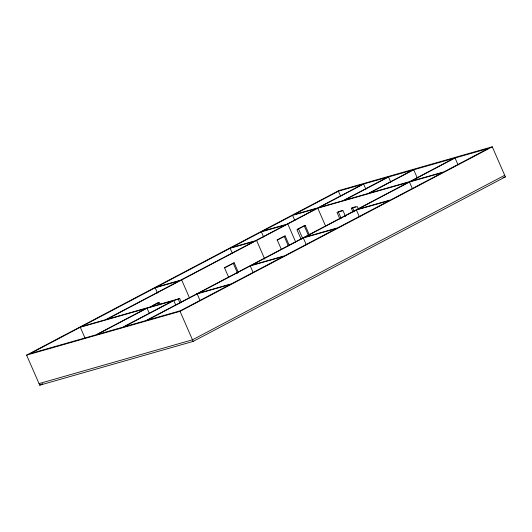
<?xml version="1.0" encoding="UTF-8"?>
<svg xmlns="http://www.w3.org/2000/svg" width="532" height="532" viewBox="0 0 532 532"><rect width="100%" height="100%" fill="white"/><g stroke="black" fill="none" stroke-linecap="round" stroke-linejoin="round"><path stroke-width="0.8" d="M26.6 355.13L338.824 190.596L492.266 146.805L505.4 176.87L193.176 341.404L39.734 385.195L26.6 355.13L180.042 311.34L492.266 146.805M156.461 287.094L180.634 280.198L254.316 241.368L230.143 248.264L30.324 353.567L96.093 334.801L146.047 308.474L80.279 327.24L84.861 337.734M261.365 231.812L231.393 247.606L255.566 240.71L285.538 224.916L261.365 231.812L263.659 237.059M292.587 215.36L262.615 231.154L286.788 224.258L316.759 208.464L292.587 215.36L294.881 220.607M338.425 191.207L293.837 214.702L318.01 207.806L362.598 184.311L338.425 191.207L340.713 196.454M105.702 319.685L179.384 280.856L155.211 287.752L157.505 292.999M106.706 319.4L317.77 208.178L408.549 182.27L146.28 320.477M363.602 184.019L319.02 207.52L343.187 200.617L387.775 177.123L363.602 184.019L365.896 189.266M417.314 178.02L413.71 169.781L369.374 193.143L409.713 181.631L454.049 158.27L388.533 176.97L344.197 200.331L368.37 193.435L412.706 170.067M147.051 308.188L97.097 334.515L122.932 327.14L172.887 300.813L147.051 308.188L149.346 313.428M152.079 305.84L158.263 302.582L159.228 304.789M224.238 267.815L234.173 262.821L238.349 272.384M277.006 240.012L283.43 236.62M297.335 229.299L305.195 225.395L309.371 234.958M149.652 307.363L159.268 302.296L160.232 304.503M234.173 262.821L224.557 267.889L228.733 277.451M289.328 245.518L285.152 235.962L277.298 240.098L281.475 249.661M305.195 225.395L296.969 229.731L301.145 239.294M181.312 302.322L179.676 298.578L173.791 300.58L123.936 326.854L180.441 310.728L230.396 284.401L196.235 294.149M352.935 211.962L351.326 208.285L352.576 207.626L354.179 211.304M147.204 320.211L197.159 293.89L200.105 300.633M250.24 265.914L198.409 293.232L231.646 283.742L283.476 256.431L250.24 265.914L253.185 272.657M303.313 237.944L251.49 265.255L284.726 255.772L336.55 228.461L303.313 237.944L306.259 244.687M356.393 209.974L304.563 237.285L337.8 227.802L389.63 200.491L356.393 209.974L359.339 216.717M409.474 182.004L357.644 209.315L390.88 199.833L442.71 172.521L409.474 182.004L412.42 188.747M455.053 157.984L410.717 181.346L443.954 171.863L488.29 148.501L455.053 157.984L457.999 164.727M39.734 385.195L42.673 383.645M504.702 175.274L192.484 339.808L39.036 383.599M342.754 210.433L338.246 211.716L341.138 218.339M353.321 207.413L355.569 206.775M351.326 208.285L357.318 206.576L358.282 208.783M285.152 235.962L284.141 236.248L288.317 245.811M502.999 177.555L505.4 176.87M81.529 326.582L179.676 298.578M388.533 176.97L390.821 182.21M345.581 216.544L343.007 210.659L336.995 212.374L339.888 218.991M317.77 208.178L325.624 226.153M304.191 225.681L308.367 235.244M298.479 228.846L302.735 238.589M287.792 223.972L295.652 241.954M256.57 240.424L264.756 259.157M230.143 248.264L232.437 253.511M233.162 263.114L237.664 273.408M181.638 279.912L189.498 297.893M178.326 299.29L179.962 303.034M180.042 311.34L193.176 341.404M173.791 300.58L175.76 305.075"/></g></svg>
